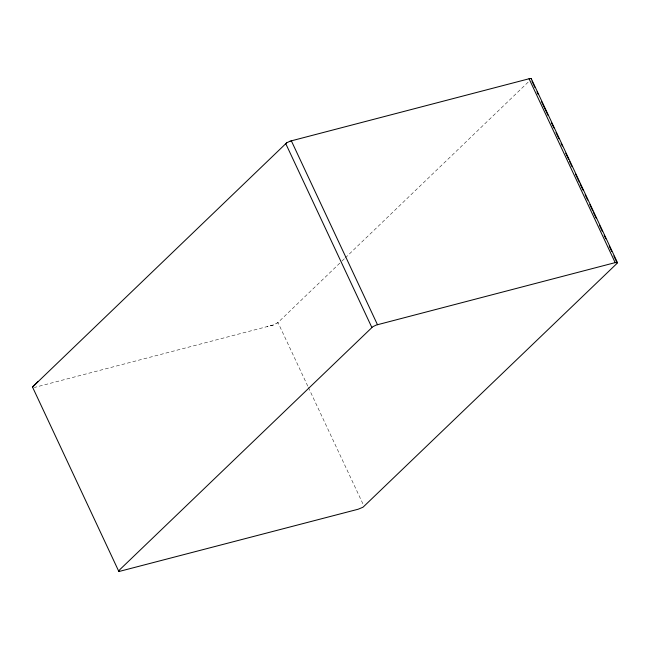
<?xml version="1.0" encoding="UTF-8"?>
<svg xmlns="http://www.w3.org/2000/svg" width="650" height="650" viewBox="0 0 650 650"><rect width="100%" height="100%" fill="white"/><g stroke="black" fill="none" stroke-linecap="round" stroke-linejoin="round"><path stroke-width="0.49" stroke-dasharray="3.25 2.44" d="M339.812 263.128L277.981 322.538L273.609 324.927L267.069 326.649M341.989 261.032L344.557 258.57M345.288 257.871L528.929 81.396M276.892 323.318L277.981 322.538L307.962 386.539M273.577 324.927L34.336 387.481M308.376 387.441L363.269 504.619"/><path stroke-width="0.97" d="M531.253 78.658L617.5 262.706L617.24 263.185L363.033 507.195L358.174 509.226L118.869 571.529L32.508 387.026L286.666 142.821M32.711 386.709L32.508 387.489M32.727 386.685L37.992 381.615M617.5 262.706L615.176 262.624L376.35 325.024L372.791 326.714L119.795 569.66L118.641 571.374M286.65 142.829L290.217 141.139M290.201 141.139L530.262 78.455M530.246 78.463L531.351 78.829M531.96 81.104L534.918 87.417M537.022 91.918L538.289 94.624M541.669 101.839L547.999 115.359M551.379 122.566L553.914 127.977M556.026 132.486L558.976 138.791M561.088 143.301L562.356 146.006M565.736 153.213L568.693 159.526M569.538 161.33L572.065 166.733M575.445 173.948L579.247 182.057M580.092 183.861L583.042 190.174M585.154 194.683L587.689 200.086M589.802 204.596L592.759 210.909M593.596 212.713L596.131 218.116M599.511 225.331L602.469 231.636M604.159 235.243L605.841 238.851M609.221 246.057L611.756 251.469M613.868 255.978L616.817 262.283M529.051 78.739L615.176 262.624M291.354 140.839L377.488 324.724M285.716 143.569L371.849 327.454"/></g></svg>
